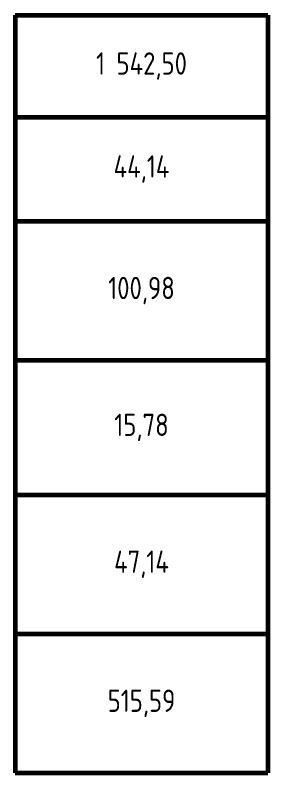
# Paper-space layout '№1' of a CAD drawing. Header units: millimetres. Extents: x -384 to 3377, y -880 to 652.
# Drawn here: x 581 to 610.5, y -212.1 to -123.3 of the extents above; entities that cross this region are included whole.
import ezdxf

# ---------------------------------------------------------------- set-up
doc = ezdxf.new("R2010")
doc.units = ezdxf.units.MM
doc.layers.add('0) 1 вып перегородка', color=7, linetype='Continuous', lineweight=60)
doc.styles.get("Standard").update_dxf_attribs({"font": 'ГОСТ тип А.ttf'})

psp = doc.layouts.new('№1')

# ---------------------------------------------------------------- linework, layer by layer
psp.add_line((581.003, -123.306), (608.337, -123.306))
at = {"layer": '0) 1 вып перегородка'}
for p, q in [((581.003, -123.306), (610.546, -123.306)), ((581.003, -123.306), (581.003, -212.059)), ((610.546, -123.306), (610.546, -212.059)), ((581.003, -135.239), (610.546, -135.239)), ((581.003, -147.425), (610.546, -147.425)), ((581.003, -163.71), (610.546, -163.71)), ((581.003, -179.489), (610.546, -179.489)), ((581.003, -195.774), (610.546, -195.774)), ((581.003, -212.059), (610.546, -212.059))]:
    psp.add_line(p, q, dxfattribs=at)

# ---------------------------------------------------------------- texts
at = {"layer": '0) 1 вып перегородка', "char_height": 2.61122, "width": 29.43169, "attachment_point": 5}
for s, insert in [('{\\fГОСТ тип А|b1|i0|c0;1 542,50', (595.774, -129.273)), ('{\\fГОСТ тип А|b1|i0|c0;44,14', (595.774, -141.332)), ('{\\fГОСТ тип А|b1|i0|c0;100,98', (595.774, -155.568)), ('{\\fГОСТ тип А|b1|i0|c0;15,78', (595.774, -171.599)), ('{\\fГОСТ тип А|b1|i0|c0;47,14', (595.774, -187.631)), ('{\\fГОСТ тип А|b1|i0|c0;515,59', (595.774, -203.917))]:
    psp.add_mtext(s, dxfattribs=dict(at, insert=insert))

doc.saveas('drawing.dxf')
